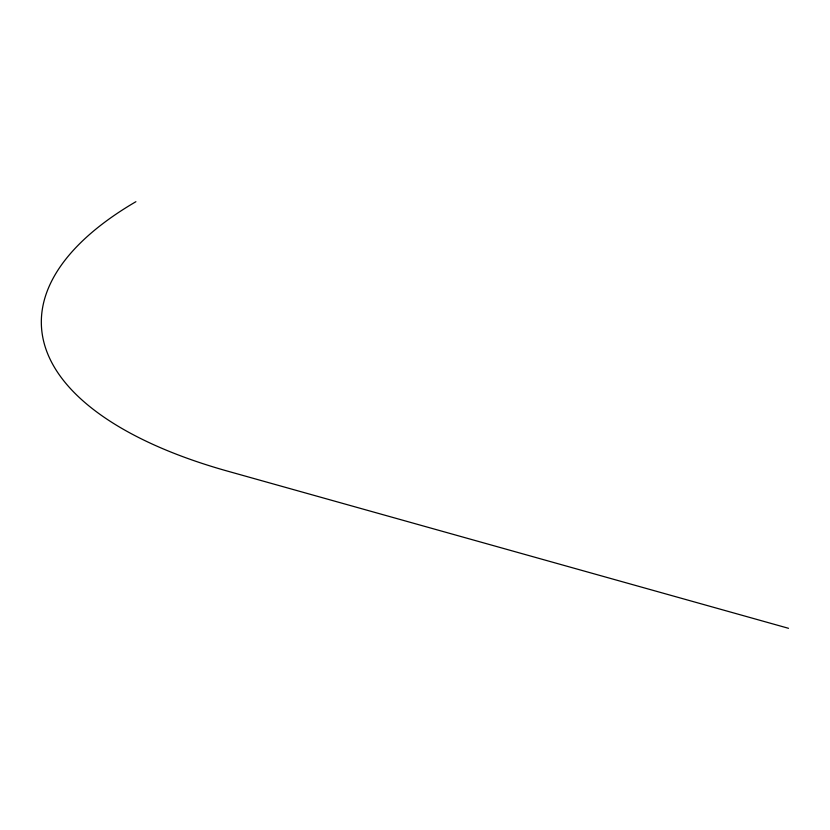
<?xml version="1.0" encoding="UTF-8"?>
<svg xmlns="http://www.w3.org/2000/svg" width="830" height="830" viewBox="0 0 830 830"><rect width="100%" height="100%" fill="white"/><g stroke="black" fill="none" stroke-linecap="round" stroke-linejoin="round"><path stroke-width="1.25" d="M788.5 628.3L227.586 471.139A468.826 194.417 -2.3 0 1 135.902 201.7"/></g></svg>
